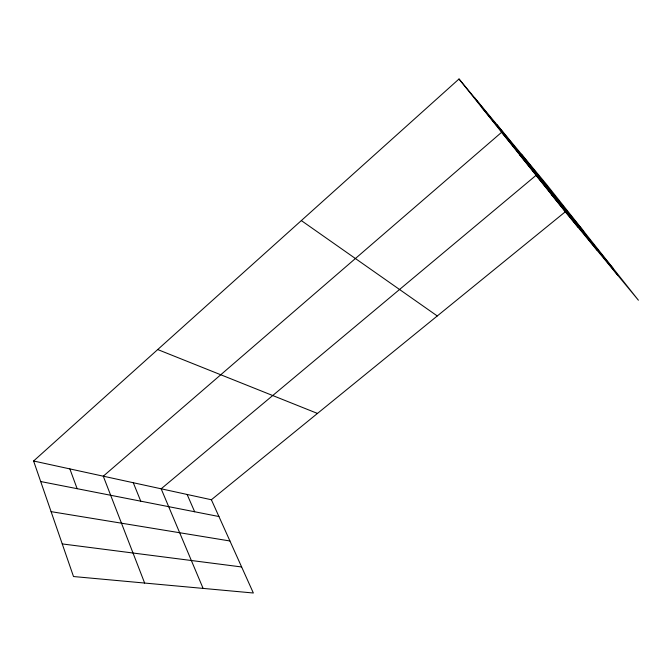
<?xml version="1.0" encoding="UTF-8"?>
<svg xmlns="http://www.w3.org/2000/svg" width="672" height="672" viewBox="0 0 672 672"><rect width="100%" height="100%" fill="white"/><g stroke="black" fill="none" stroke-linecap="round" stroke-linejoin="round"><path stroke-width="1.01" d="M33.6 461L211.378 499.75L253.352 593.006L73.508 576.534L33.6 461L459.018 78.994L546.386 184.229L638.4 300.216L565.278 211.814L459.018 78.994M211.378 499.75L565.278 211.814M62.244 543.925L241.634 566.966M51.097 511.644L229.933 540.977M40.69 481.53L218.929 516.524M157.718 349.549L317.47 413.431M301.342 220.584L437.27 315.958M481.362 106.932L496.28 124.916M583.766 231.344L501.64 132.275L103.278 476.188L144.64 583.052M519.607 154.728L533.736 171.78M613.502 268.834L536.088 175.325L161.162 488.804L203.104 588.403M551.258 194.292L564.656 210.487M474.348 97.465L578.332 227.598M521.464 154.207L617.845 275.369M496.994 124.74L597.442 250.698M187.127 494.466L194.67 511.762M133.283 482.731L140.75 501.178M69.863 468.905L77.129 488.687"/></g></svg>
